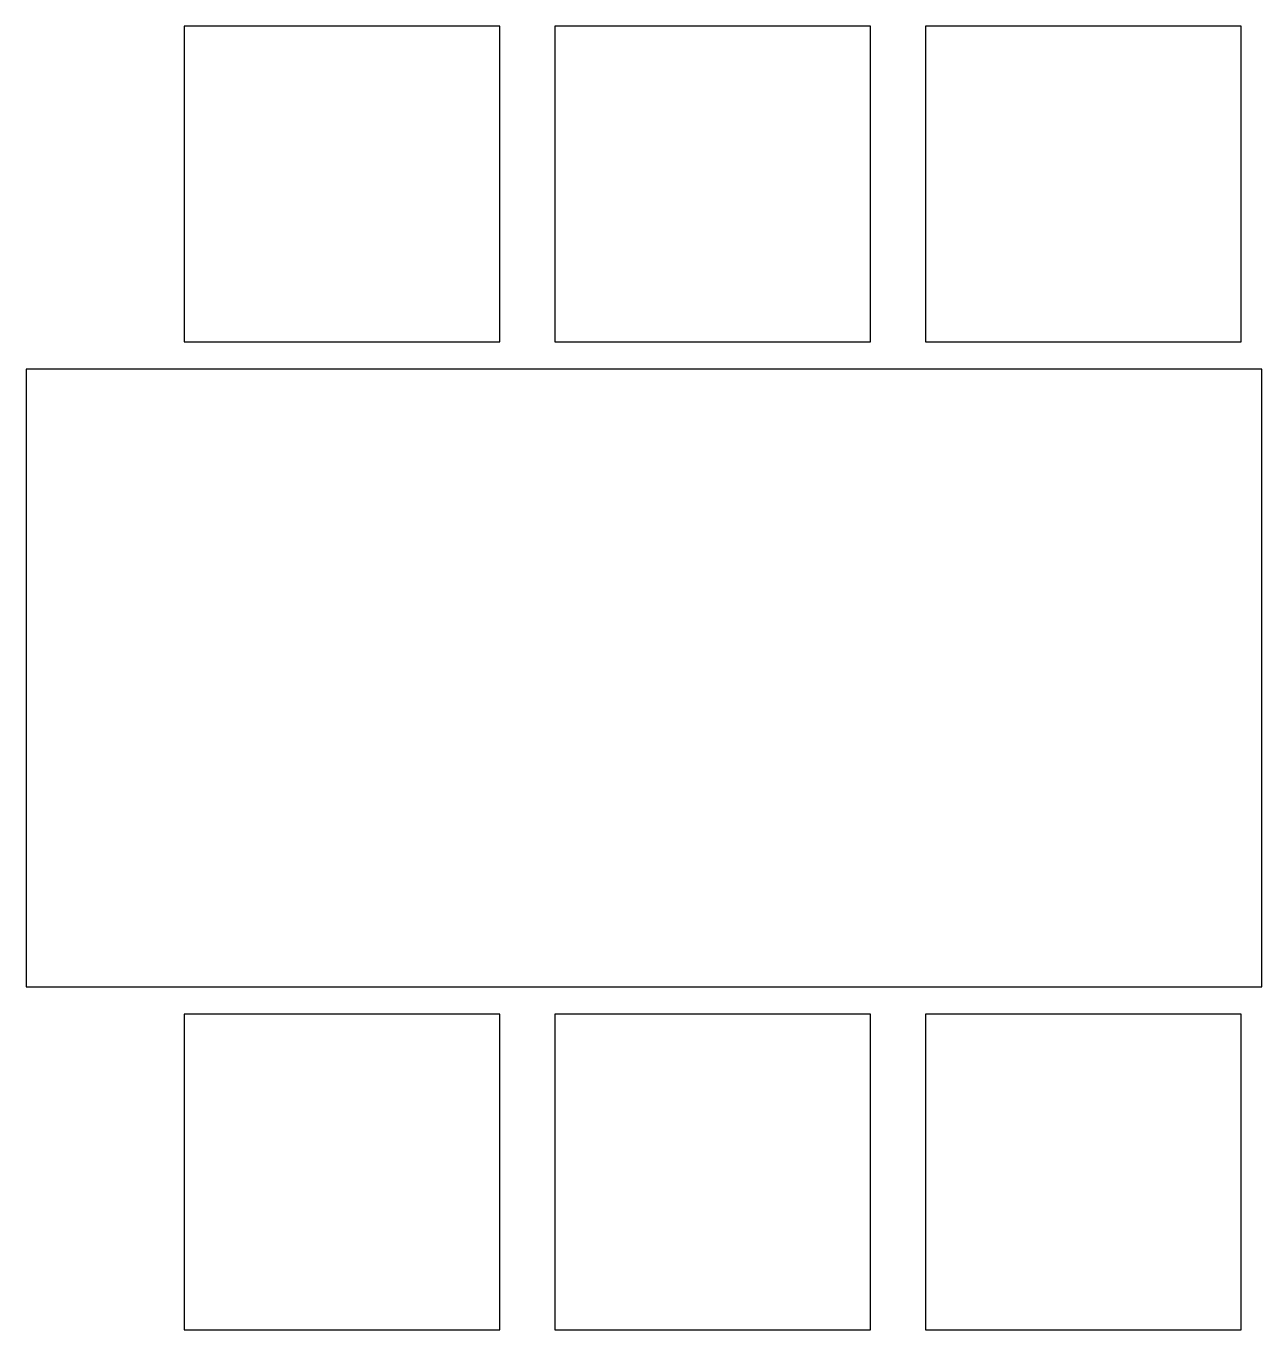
# Model space of a CAD drawing. Header units: millimetres. Extents: x 0 to 1800, y -500 to 1400.
import ezdxf

# ---------------------------------------------------------------- set-up
doc = ezdxf.new("R2010")
doc.units = ezdxf.units.MM

msp = doc.modelspace()

# ---------------------------------------------------------------- linework, layer by layer
for points in [[(230, 940), (690, 940), (690, 1400), (230, 1400)], [(770, 940), (1230, 940), (1230, 1400), (770, 1400)], [(1310, 940), (1770, 940), (1770, 1400), (1310, 1400)], [(0, 0), (1800, 0), (1800, 900), (0, 900)], [(230, -500), (690, -500), (690, -40), (230, -40)], [(770, -500), (1230, -500), (1230, -40), (770, -40)], [(1310, -500), (1770, -500), (1770, -40), (1310, -40)]]:
    msp.add_lwpolyline(points, close=True)

doc.saveas('drawing.dxf')
